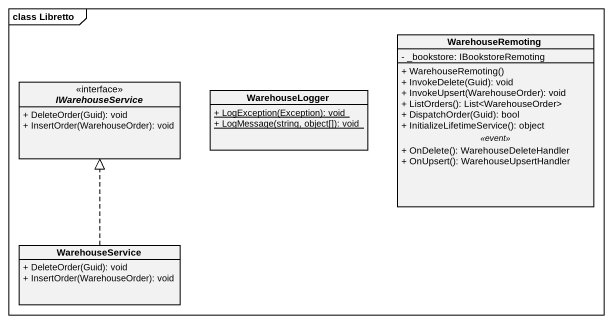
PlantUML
@startuml
mainframe class Libretto
hide circle
hide empty members
skinparam classAttributeIconSize 0
class WarehouseRemoting {
  - _bookstore: IBookstoreRemoting
  --
  + WarehouseRemoting()
  + InvokeDelete(Guid): void
  + InvokeUpsert(WarehouseOrder): void
  + ListOrders(): List<WarehouseOrder>
  + DispatchOrder(Guid): bool
  + InitializeLifetimeService(): object
  .. <<event>> ..
  + OnDelete(): WarehouseDeleteHandler
  + OnUpsert(): WarehouseUpsertHandler
}
interface IWarehouseService {
  + DeleteOrder(Guid): void
  + InsertOrder(WarehouseOrder): void
}
class WarehouseLogger {
  {static} + LogException(Exception): void
  {static} + LogMessage(string, object[]): void
}
class WarehouseService {
  + DeleteOrder(Guid): void
  + InsertOrder(WarehouseOrder): void
}
WarehouseService .up.|> IWarehouseService
@enduml
